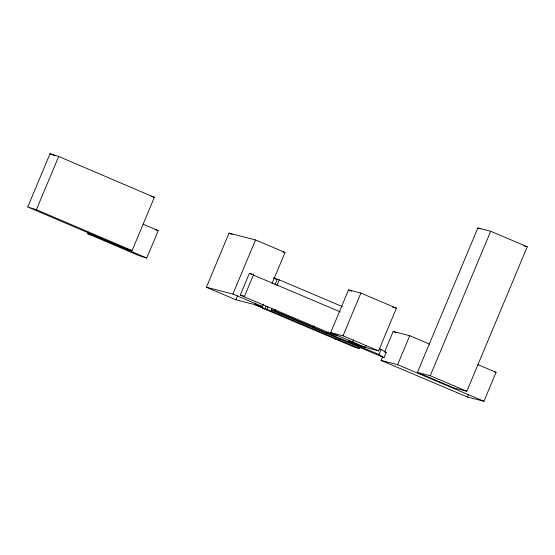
<?xml version="1.0" encoding="UTF-8"?>
<svg xmlns="http://www.w3.org/2000/svg" width="555" height="555" viewBox="0 0 555 555"><rect width="100%" height="100%" fill="white"/><g stroke="black" fill="none" stroke-linecap="round" stroke-linejoin="round"><path stroke-width="0.83" d="M27.75 206.973L50.019 153.735L58.67 156.461L154.352 197.337L132.083 250.576L123.432 247.849L27.75 206.973L36.394 209.7L132.083 250.576M36.394 209.7L58.67 156.461M143.259 224.227L158.237 230.623L146.763 258.054L138.805 255.55L87.572 233.669L88.224 232.101M263.396 304.189L262.397 306.575L235.903 299.769L206.391 287.261L229.028 233.135L255.529 239.947L285.034 252.456L272.054 283.494M206.391 287.261L232.885 294.067L255.529 239.947M235.903 299.769L237.568 295.787M240.266 295.135L249.375 273.358L253.628 274.461L244.519 296.231L240.266 295.135L333.59 334.693L337.842 335.796M255.383 303.016L254.717 304.605L263.604 308.372L262.106 307.983L355.304 347.479L359.585 348.582L360.244 347.007M256.035 304.945L264.971 308.726L265.963 306.346M274.94 284.895L277.264 279.332L279.241 279.845L342.484 306.651M264.971 308.726L266.948 309.239L267.947 306.859M276.917 285.409L279.241 279.845M379.509 348.616L386.127 352.487L383.97 357.642L271.367 309.919L271.985 308.441M271.367 309.919L274.6 310.751L275.218 309.274M327.318 333.194L313.041 327.145L313.658 327.304L314.276 325.834M324.71 332.528L327.943 333.361L328.56 331.883M366.029 345.765L365.37 347.347L330.662 332.632L348.533 289.911L360.882 293.082L396.443 308.157L378.572 350.878L361.784 346.473L348.748 340.95L352.73 341.991L353.688 339.702M340.333 338.474L339.667 340.062L334.942 338.841M330.662 332.632L343.011 335.81L360.882 293.082M383.97 357.642L378.947 354.43L381.105 349.268M477.855 364.6L496.073 372.322L483.967 401.265L467.386 397.019L381.042 360.424L382.679 356.518M384.643 351.821L393.155 331.481L409.729 335.726L429.528 344.121M381.042 360.424L397.616 364.67L409.729 335.726M417.422 372.412L477.862 227.932L490.682 231.268L527.25 246.774L466.81 391.254L453.99 387.917L417.422 372.412L430.243 375.749L466.81 391.254M430.243 375.749L490.682 231.268M467.386 397.019L468.371 394.674M282.55 251.817L285.034 252.456M494.415 371.899L496.073 372.322M524.045 245.941L527.25 246.774M392.323 307.054L396.443 308.157M155.053 229.624L158.237 230.623M87.572 233.669L95.529 236.166L146.763 258.054M151.21 196.345L154.352 197.337M327.943 333.361L378.947 354.43M477.862 227.932L480.241 228.944M229.028 233.135L232.219 234.487M348.533 289.911L351.69 291.25M273.546 277.757L277.264 279.332M273.677 278.034L276.778 279.595M393.155 331.481L396.319 332.82M249.375 273.358L251.769 274.371M253.364 275.051L340.305 311.903M384.56 351.821L386.127 352.487M343.011 335.81L378.572 350.878M274.6 310.751L313.658 327.304M232.885 294.067L262.397 306.575M266.948 309.239L359.585 348.582M397.616 364.67L483.967 401.265M50.019 153.735L54.806 155.775"/></g></svg>
